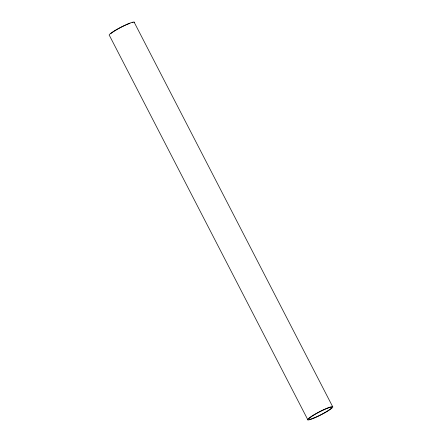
<?xml version="1.0" encoding="UTF-8"?>
<svg xmlns="http://www.w3.org/2000/svg" width="442" height="442" viewBox="0 0 442 442"><rect width="100%" height="100%" fill="white"/><g stroke="black" fill="none" stroke-linecap="round" stroke-linejoin="round"><path stroke-width="0.66" d="M134.108 22.1L332.644 406.668M307.892 419.9L109.356 35.332A14.127 1.718 -27.3 0 1 121.108 27.106A14.127 1.718 -27.3 0 1 134.274 22.52M110.903 33.609A12.917 1.575 -27.3 0 1 116.81 29.614M117.357 29.299A12.917 1.575 -27.3 0 1 125.605 25.095M126.163 24.846A12.917 1.575 -27.3 0 1 129.998 23.304M132.13 22.697A12.917 1.575 -27.3 0 1 133.048 22.669M313.113 418.497A14.127 1.718 -27.3 0 0 332.804 407.088A14.127 1.718 -27.3 0 0 314.881 414.264A14.127 1.718 -27.3 0 0 313.113 418.497M313.726 418.049A12.917 1.575 -27.3 0 0 331.732 407.618A12.917 1.575 -27.3 0 0 315.345 414.182A12.917 1.575 -27.3 0 0 313.726 418.049"/></g></svg>
